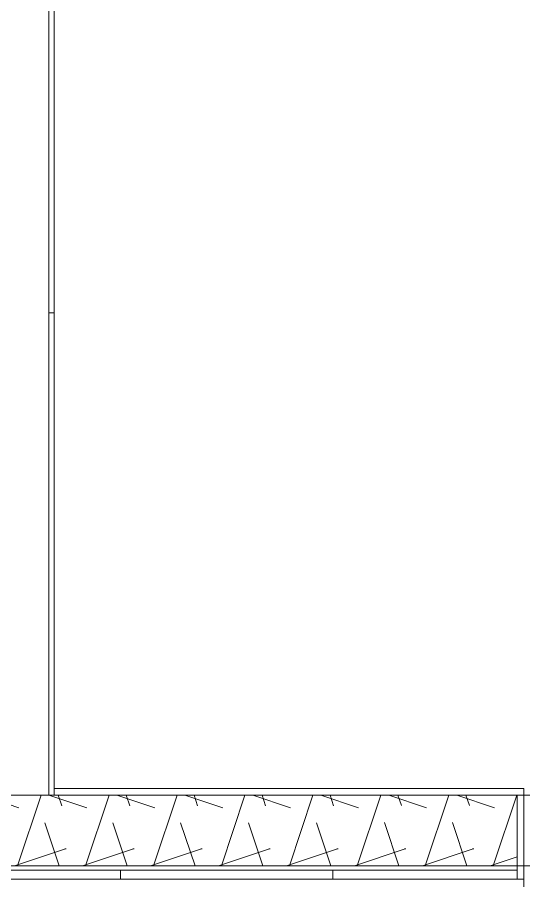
# Model space of a CAD drawing. Header units: inches. Extents: x 25369 to 33163, y -23509 to -20274.
# Drawn here: x 31671.4 to 31728.7, y -22797 to -22699.3 of the extents above; entities that cross this region are included whole.
import ezdxf

# ---------------------------------------------------------------- set-up
doc = ezdxf.new("R2010")
doc.units = ezdxf.units.IN
doc.header["$MEASUREMENT"] = 0
doc.linetypes.add('Grid Line 1_2_', pattern=[0.875, 0.5, -0.125, 0.125, -0.125])
for name, color, linetype, lineweight in [('A-WALL', 113, 'Continuous', 9), ('A-WALL-PATT', 111, 'Continuous', 25), ('I-WALL', 2, 'Continuous', 9), ('S-GRID', 1, 'Continuous', 9)]:
    doc.layers.add(name, color=color, linetype=linetype, lineweight=lineweight)

msp = doc.modelspace()

# ---------------------------------------------------------------- hatches: boundary and pattern name
at = {"layer": 'A-WALL-PATT', "lineweight": 9}
h = msp.add_hatch(dxfattribs=at)
h.set_pattern_fill('FP_17', color=8, style=0, pattern_type=2)
h.set_pattern_definition([(0, (5931.104, 0), (61.44, 15.36), [2.534, -43.546, 2.534, -43.546, -245.76]), (0, (5931.104, 0), (61.44, 15.36), [-92.16, 2.534, -89.626, 2.534, -43.546, -107.52]), (0, (5931.104, 0), (61.44, 15.36), [-230.4, 2.534, -28.186, 2.534, -74.266]), (120, (5954.144, 7.68), (-44.02215, 45.528601), [2.534, -43.546, 2.534, -43.546, -245.76]), (120, (5954.144, 7.68), (-44.02215, 45.528601), [-92.16, 2.534, -89.626, 2.534, -43.546, -107.52]), (120, (5954.144, 7.68), (-44.02215, 45.528601), [-230.4, 2.534, -28.186, 2.534, -74.266]), (240, (5961.824, 38.4), (-17.41785, -60.888601), [2.534, -43.546, 2.534, -43.546, -245.76]), (240, (5961.824, 38.4), (-17.41785, -60.888601), [-92.16, 2.534, -89.626, 2.534, -43.546, -107.52]), (240, (5961.824, 38.4), (-17.41785, -60.888601), [-230.4, 2.534, -28.186, 2.534, -74.266])])
h.paths.add_polyline_path([(31675.619, -22787.303), (31675.619, -22606.178), (31674.994, -22606.178), (31674.994, -22787.303)], flags=0)
h = msp.add_hatch(dxfattribs=at)
h.set_pattern_fill('FP_18', color=8, style=0, pattern_type=2)
h.set_pattern_definition([(161.57, (5932.064, 0.96), (-7.6802237, -0.0009796), [0, -54.643, 6.067, 0]), (18.43, (5930.144, 0.96), (-7.6802237, 0.0009796), [0, -54.643, 6.067, 0]), (108.43, (5932.064, 0.96), (3.8382953, -19.20136532), [18.211, -42.499]), (71.57, (5930.144, 0.96), (3.8382953, 19.20136532), [18.211, -42.499])])
h.paths.add_polyline_path([(31727.931, -22795.303), (31727.931, -22787.303), (31604.744, -22787.303), (31604.744, -22795.303), (31698.5, -22795.303)], flags=0)
h = msp.add_hatch(dxfattribs=at)
h.set_pattern_fill('FP_20', color=8, style=0, pattern_type=2)
h.set_pattern_definition([(0, (5931.104, 0), (30.72, 7.68), [2.534, -20.506, 2.534, -20.506, -122.88]), (0, (5931.104, 0), (30.72, 7.68), [-46.08, 2.534, -43.546, 2.534, -20.506, -53.76]), (0, (5931.104, 0), (30.72, 7.68), [-115.2, 2.534, -12.826, 2.534, -35.866]), (120, (5942.624, 3.84), (-22.0110751, 22.7643004), [2.534, -20.506, 2.534, -20.506, -122.88]), (120, (5942.624, 3.84), (-22.0110751, 22.7643004), [-46.08, 2.534, -43.546, 2.534, -20.506, -53.76]), (120, (5942.624, 3.84), (-22.0110751, 22.7643004), [-115.2, 2.534, -12.826, 2.534, -35.866]), (240, (5946.464, 19.2), (-8.7089249, -30.4443004), [2.534, -20.506, 2.534, -20.506, -122.88]), (240, (5946.464, 19.2), (-8.7089249, -30.4443004), [-46.08, 2.534, -43.546, 2.534, -20.506, -53.76]), (240, (5946.464, 19.2), (-8.7089249, -30.4443004), [-115.2, 2.534, -12.826, 2.534, -35.866])])
h.paths.add_polyline_path([(31727.931, -22795.803), (31727.931, -22795.303), (31604.744, -22795.303), (31604.744, -22795.803), (31698.5, -22795.803)], flags=0)
h = msp.add_hatch(dxfattribs=at)
h.set_pattern_fill('FP_21', color=8, style=0, pattern_type=2)
h.set_pattern_definition([(0, (5931.104, 0), (0, 24), []), (90, (5931.104, 0), (-24, 1e-15), [])])
h.paths.add_polyline_path([(31727.931, -22796.803), (31727.931, -22795.803), (31604.744, -22795.803), (31604.744, -22796.803), (31698.5, -22796.803)], flags=0)

# ---------------------------------------------------------------- linework, layer by layer
at = {"layer": 'A-WALL', "color": 7, "lineweight": 13}
for p, q in [((31674.994, -22606.178), (31674.994, -22787.303)), ((31728.681, -22786.553), (31675.619, -22786.553)), ((31675.619, -22786.553), (31675.619, -22787.303)), ((31728.681, -22798.615), (31728.681, -22786.553)), ((31727.931, -22787.303), (31626.494, -22787.303)), ((31727.931, -22796.803), (31727.931, -22787.303)), ((31727.931, -22795.303), (31604.744, -22795.303)), ((31727.931, -22795.803), (31604.744, -22795.803)), ((31728.681, -22796.803), (31603.994, -22796.803))]:
    msp.add_line(p, q, dxfattribs=at)
at = {"layer": 'I-WALL', "color": 7, "lineweight": 13}
msp.add_line((31675.619, -22786.553), (31675.619, -22606.803), dxfattribs=at)
at = {"layer": 'S-GRID', "linetype": 'Grid Line 1_2_'}
for p, q in [((32358.445, -22787.303), (27402.463, -22787.303)), ((32650.168, -22787.303), (27721.31, -22787.303)), ((32262.445, -22795.303), (27498.463, -22795.303)), ((32554.168, -22795.303), (27846.622, -22795.303))]:
    msp.add_line(p, q, dxfattribs=at)

doc.saveas('drawing.dxf')
